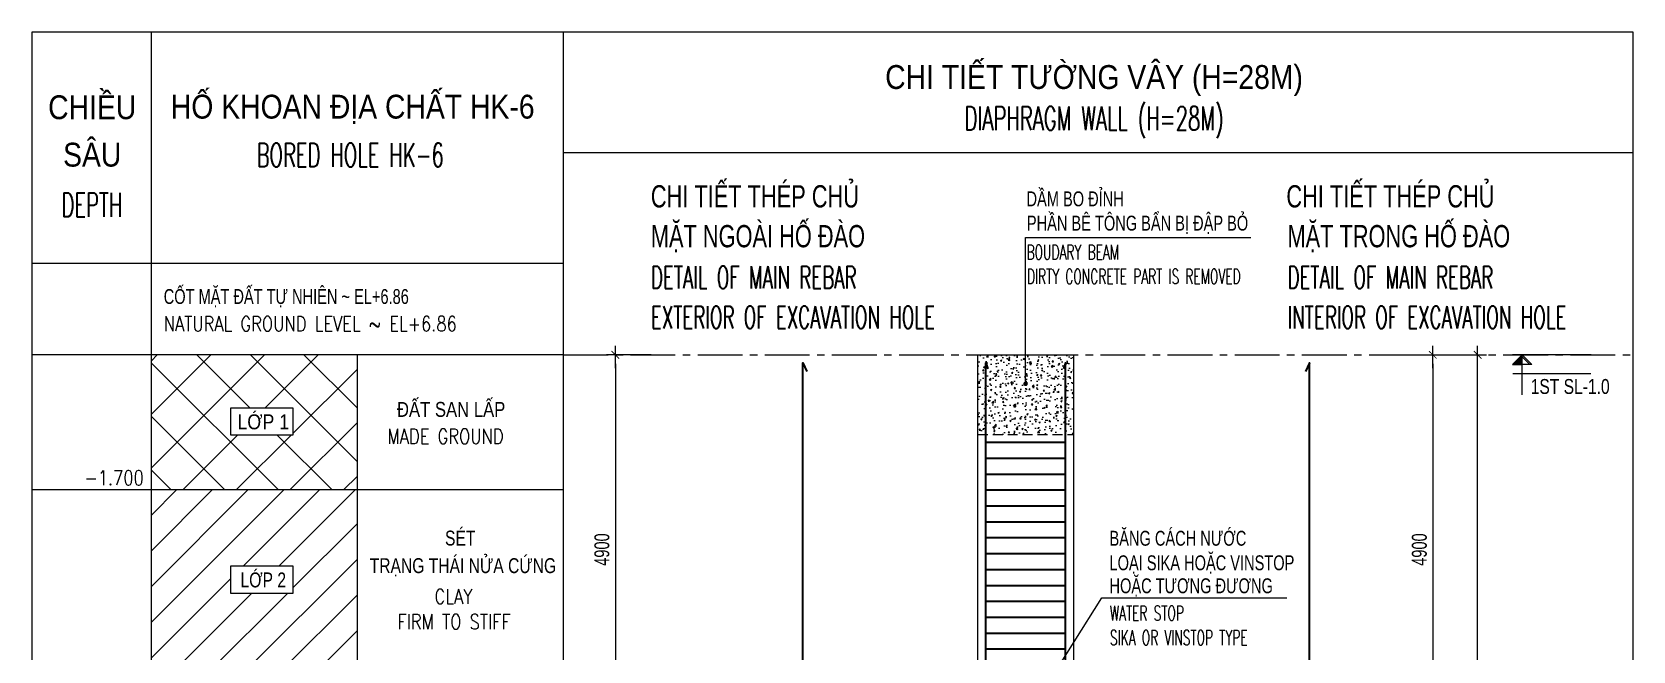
# Model space of a CAD drawing. Header units: millimetres. Extents: x -642477 to 1168880, y -27982 to 330379.
# Drawn here: x 232360 to 252481, y 96122 to 103911 of the extents above; entities that cross this region are included whole.
import ezdxf
from ezdxf.enums import TextEntityAlignment as Align

# ---------------------------------------------------------------- set-up
doc = ezdxf.new("R2010")
doc.units = ezdxf.units.MM
for name, pattern in [('CENTER2', [1.125, 0.75, -0.125, 0.125, -0.125]), ('HIDDEN', [0.375, 0.25, -0.125]), ('HIDDEN2', [4.762499999999999, 3.175, -1.5875])]:
    doc.linetypes.add(name, pattern=pattern)
doc.layers.get('Defpoints').update_dxf_attribs({"color": 151, "lineweight": 9})
for name, color, linetype, lineweight in [('NDC_S_ANNO', 7, 'Continuous', 20), ('NDC_S_AXIS', 5, 'CENTER2', 13), ('NDC_S_CONTINUOUS', 3, 'Continuous', 20), ('NDC_S_DIM', 1, 'Continuous', 15), ('NDC_S_ENG TEXT', 2, 'Continuous', 20), ('NDC_S_ENG TITLE', 3, 'Continuous', 20), ('NDC_S_FOUNDATION NAME', 7, 'Continuous', 20), ('NDC_S_HATCH MATERIAL', 8, 'Continuous', 13), ('NDC_S_HIDDEN', 8, 'HIDDEN2', 13), ('NDC_S_LEADER', 1, 'Continuous', 15), ('NDC_S_LEVEL TEXT', 7, 'Continuous', 20), ('NDC_S_REBAR', 4, 'Continuous', 35), ('NDC_S_TEXT SYMBOL', 7, 'Continuous', 20), ('NDC_S_VN TEXT', 7, 'Continuous', 20), ('NDC_S_VN TITLE', 6, 'Continuous', 35), ('rev_20200806', 1, 'Continuous', 20)]:
    doc.layers.add(name, color=color, linetype=linetype, lineweight=lineweight)
doc.layers.get('rev_20200806').off()
doc.styles.add('NDC_ANNO', font='', dxfattribs={"width": 0.8})
doc.styles.add('NDC_ARIAL', font='arial.ttf', dxfattribs={"width": 0.85})
doc.styles.add('NDC_DIM', font='', dxfattribs={"width": 0.75})
doc.styles.add('NDC_EN TXT', font='romans.shx', dxfattribs={"width": 0.8})
doc.styles.add('NDC_ROMANS', font='romans.shx', dxfattribs={"width": 0.8, "bigfont": 'vns.shx'})
doc.styles.get('NDC_ANNO').set_extended_font_data('Dotum')
doc.styles.get('NDC_DIM').set_extended_font_data('Dotum')
doc.dimstyles.new('NDC_dim_25', dxfattribs={"dimscale": 25, "dimtxt": 2.2, "dimasz": 1.5, "dimexe": 1.5, "dimexo": 2.5, "dimgap": 1, "dimtad": 1, "dimdec": 0, "dimzin": 0, "dimdsep": 46, "dimtxsty": 'NDC_DIM', "dimblk": 'DIMMARK', "dimcen": 0.09, "dimdle": 1.2, "dimclrd": 1, "dimclre": 1, "dimclrt": 3, "dimadec": 0, "dimazin": 0, "dimtfac": 1, "dimtdec": 0, "dimtix": 1, "dimtofl": 0, "dimtmove": 0, "dimatfit": 3, "dimfxl": 6, "dimfxlon": 1, "dimtolj": 1, "dimtzin": 0, "dimarcsym": 0})
doc.dimstyles.new('NDC_dim_75', dxfattribs={"dimscale": 75, "dimtxt": 2.5, "dimasz": 1.5, "dimexe": 1.5, "dimexo": 2.5, "dimgap": 1, "dimtad": 1, "dimdec": 0, "dimzin": 0, "dimdsep": 46, "dimtxsty": 'NDC_DIM', "dimblk": 'DIMMARK', "dimcen": 0.09, "dimdle": 1.2, "dimclrd": 1, "dimclre": 1, "dimclrt": 3, "dimadec": 0, "dimazin": 0, "dimtfac": 1, "dimtdec": 0, "dimtix": 1, "dimtofl": 0, "dimtmove": 0, "dimatfit": 3, "dimfxl": 6, "dimfxlon": 1, "dimtolj": 1, "dimtzin": 0, "dimarcsym": 0})

# ---------------------------------------------------------------- blocks, each defined once
blk = doc.blocks.new('*U2351')
at = {"layer": 'NDC_S_REBAR', "ltscale": 80}
blk.add_line((-500, 0), (500, 0), dxfattribs=at)
blk = doc.blocks.new('*U2352')
at = {"layer": 'NDC_S_DIM', "color": 0, "linetype": 'ByBlock', "lineweight": -2, "transparency": 16777216}
for p in [(1.592040838891559e-13, 2600), (1.469576158976824e-13, 2400), (1.347111479062089e-13, 2200), (1.224646799147353e-13, 2000), (1.102182119232618e-13, 1800), (9.797174393178826e-14, 1600), (8.572527594031473e-14, 1400), (7.347880794884119e-14, 1200), (6.123233995736766e-14, 1000), (4.898587196589413e-14, 800), (3.673940397442059e-14, 600), (2.449293598294706e-14, 400), (1.224646799147353e-14, 200), (0, 0)]:
    blk.add_blockref('*U2351', p, dxfattribs=at)
blk = doc.blocks.new('DIMMARK')
at = {"layer": 'NDC_S_DIM', "color": 1}
blk.add_line((-1.5, 0), (1, 0), dxfattribs=at)
at = {"layer": 'NDC_S_DIM', "color": 2, "const_width": 0.1}
blk.add_lwpolyline([(-0.4242640687119285, -0.4242640687119285), (0.4242640687119285, 0.4242640687119285)], dxfattribs=at)
blk = doc.blocks.new('*D2383')
at = {"layer": 'Defpoints', "color": 0, "ltscale": 100, "transparency": 16777216}
for p in [(246560.3617356289, 99848.07378612804), (246560.3617356289, 94948.073786128), (249965.8862307924, 94948.073786128)]:
    blk.add_point(p, dxfattribs=at)
at = {"layer": 'NDC_S_DIM', "color": 1, "lineweight": -2, "ltscale": 100, "transparency": 16777216}
for p, q in [((249515.8862307924, 99848.07378612804), (250078.3862307924, 99848.07378612804)), ((249965.8862307924, 99735.57378612804), (249965.8862307924, 95060.573786128)), ((249515.8862307924, 94948.073786128), (250078.3862307924, 94948.073786128))]:
    blk.add_line(p, q, dxfattribs=at)
at = {"layer": 'NDC_S_DIM', "color": 1, "lineweight": -2, "ltscale": 100, "transparency": 16777216, "xscale": 112.5, "yscale": 112.5, "zscale": 112.5}
for p, rotation in [((249965.8862307924, 99848.07378612804), 90), ((249965.8862307924, 94948.073786128), 270)]:
    blk.add_blockref('DIMMARK', p, dxfattribs=dict(at, rotation=rotation))
at = {"layer": 'NDC_S_DIM', "color": 3, "ltscale": 100, "transparency": 16777216, "insert": (249797.0090259078, 97398.07378612792), "char_height": 187.5, "attachment_point": 5, "rotation": 90, "style": 'NDC_DIM'}
blk.add_mtext('\\A1;4900', dxfattribs=at)
blk = doc.blocks.new('*D2386')
at = {"layer": 'Defpoints', "color": 0, "ltscale": 100, "transparency": 16777216}
for p in [(246560.3617356289, 99848.07378612804), (250528.3862307925, 99848.07378612804), (246560.3617356289, 71848.073786128)]:
    blk.add_point(p, dxfattribs=at)
at = {"layer": 'NDC_S_DIM', "color": 1, "lineweight": -2, "ltscale": 100, "transparency": 16777216}
for p, q in [((250078.3862307925, 99848.07378612804), (250640.8862307925, 99848.07378612804)), ((250528.3862307925, 71960.573786128), (250528.3862307925, 99735.57378612804)), ((250078.3862307925, 71848.073786128), (250640.8862307925, 71848.073786128))]:
    blk.add_line(p, q, dxfattribs=at)
at = {"layer": 'NDC_S_DIM', "color": 1, "lineweight": -2, "ltscale": 100, "transparency": 16777216, "xscale": 112.5, "yscale": 112.5, "zscale": 112.5}
for p, rotation in [((250528.3862307925, 99848.07378612804), 90), ((250528.3862307925, 71848.073786128), 270)]:
    blk.add_blockref('DIMMARK', p, dxfattribs=dict(at, rotation=rotation))
at = {"layer": 'NDC_S_DIM', "color": 3, "ltscale": 100, "transparency": 16777216, "insert": (250359.5090259078, 85848.07378612792), "char_height": 187.5, "attachment_point": 5, "rotation": 90, "style": 'NDC_DIM'}
blk.add_mtext('\\A1;28000', dxfattribs=at)
blk = doc.blocks.new('*D2377')
at = {"layer": 'Defpoints', "color": 0, "ltscale": 100, "transparency": 16777216}
for p in [(240606.2337682736, 99848.07378612798), (239692.1097547594, 94948.073786128), (240606.2337682736, 94948.073786128)]:
    blk.add_point(p, dxfattribs=at)
at = {"layer": 'NDC_S_DIM', "color": 1, "lineweight": -2, "ltscale": 100, "transparency": 16777216}
for p, q in [((240142.1097547594, 99848.07378612798), (239579.6097547594, 99848.07378612798)), ((239692.1097547594, 99735.57378612798), (239692.1097547594, 95060.573786128)), ((240142.1097547594, 94948.073786128), (239579.6097547594, 94948.073786128))]:
    blk.add_line(p, q, dxfattribs=at)
at = {"layer": 'NDC_S_DIM', "color": 1, "lineweight": -2, "ltscale": 100, "transparency": 16777216, "xscale": 112.5, "yscale": 112.5, "zscale": 112.5}
for p, rotation in [((239692.1097547594, 99848.07378612798), 90), ((239692.1097547594, 94948.073786128), 270)]:
    blk.add_blockref('DIMMARK', p, dxfattribs=dict(at, rotation=rotation))
at = {"layer": 'NDC_S_DIM', "color": 3, "ltscale": 100, "transparency": 16777216, "insert": (239523.2325498747, 97398.07378612789), "char_height": 187.5, "attachment_point": 5, "rotation": 90, "style": 'NDC_DIM'}
blk.add_mtext('\\A1;4900', dxfattribs=at)
blk = doc.blocks.new('kata_block_CT')
at = {"layer": 'NDC_S_ANNO'}
blk.add_hatch(color=3, dxfattribs=at).paths.add_polyline_path([(0, 1.596954857557648), (-1.612010908633238, 1.596954857557648), (0, 0)])
at = {"layer": 'NDC_S_ANNO', "ltscale": 50}
h = blk.add_hatch(dxfattribs=at)
h.set_pattern_fill('ANSI31', color=256, scale=1.406250541793835, style=0)
h.set_pattern_definition([(45.00000000000001, (0, 5.456968210637569e-12), (-3.157122508925224, 3.157122508925225), [])])
h.paths.add_polyline_path([(0, 1.596954857557648), (0, 0), (1.612010908924276, 1.596954857557648)])
for p, q in [((-1.592704896858777, 3.140833880479477), (11.46947077315417, 3.140833880479477)), ((11.56125648126181, 5.456968210637569e-12), (-1.63869572513795, 5.456968210637569e-12))]:
    blk.add_line(p, q, dxfattribs=at)
for points in [[(0, 6.69495074864426), (0, 0)], [(0, 0), (-1.612010908924276, 1.596954857557648), (0, 1.596954857557648)], [(0, 0), (1.612010908924276, 1.596954857557648), (0, 1.596954857557648)]]:
    blk.add_lwpolyline(points, dxfattribs=at)
at = {"layer": 'NDC_S_ANNO', "color": 8, "ltscale": 50}
blk.add_lwpolyline([(0, 0), (-1.612010908633238, 1.596954857557648), (0, 1.596954857557648)], dxfattribs=at)
at = {"layer": 'NDC_S_TEXT SYMBOL', "color": 3, "style": 'NDC_ANNO', "width": 0.8}
blk.add_attdef('CT', (1.409564409346785, 4.068271311703938), '', height=2.5, dxfattribs=at)
blk = doc.blocks.new('HK6')
at = {"layer": 'NDC_S_HATCH MATERIAL', "ltscale": 100}
h = blk.add_hatch(dxfattribs=at)
h.set_pattern_fill('ANSI37', color=256, scale=150, angle=90)
h.set_pattern_definition([(135, (178280.0632281844, 324378.0349256513), (-336.7596045400933, -336.7596045400932), []), (225, (178280.0632281844, 324378.0349256513), (336.7596045400932, -336.7596045400933), [])])
h.paths.add_polyline_path([(4089.456360397162, -4062.71548942331), (1499.999999999942, -4062.71548942331), (1499.999999999913, -5762.715489423281), (4089.456360397133, -5762.715489423339)])
h.paths.add_polyline_path([(2498.891214473872, -5074.760356953702), (2498.891214473872, -4728.393812122973), (3277.296929632546, -4728.393812122973), (3277.296929632546, -5074.760356953702)], flags=16)
h = blk.add_hatch(dxfattribs=at)
h.set_pattern_fill('ANSI31', color=256, scale=100)
h.set_pattern_definition([(45, (58959.74348190596, -109397.5449672809), (-224.5064030267288, 224.5064030267288), [])])
h.paths.add_polyline_path([(4089.456360397133, -5762.715489423335), (1499.999999999913, -5762.715489423277), (1499.999999999854, -8062.71548942343), (4089.456360397075, -8062.71548942343)])
h.paths.add_polyline_path([(2498.891214473872, -7063.765829628974), (2498.891214473872, -6717.399284798244), (3277.296929632546, -6717.399284798244), (3277.296929632546, -7063.765829628974)], flags=16)
at = {"layer": 'NDC_S_CONTINUOUS'}
for p, q in [((-7.566995918750763e-10, -40177.9959513066), (0, 0)), ((1499.999999999243, -40177.99595130658), (1500.000000000029, 0)), ((6678.912720793684, -40177.99595130654), (6678.912720794528, 0)), ((6678.912720794411, -4062.71548942331), (-1.164153218269348e-10, -4062.71548942331)), ((4089.456360396405, -40177.99595130657), (4089.456360397162, -4062.715489423485)), ((6678.912720794411, -5762.715489423339), (-1.164153218269348e-10, -5762.715489423281)), ((1499.999999999418, -5762.715489423339), (299.9999999998545, -5762.715489423339))]:
    blk.add_line(p, q, dxfattribs=at)
for points in [[(0, 0), (6678.912720794528, 0)], [(6678.912720794469, -2913.715489425696), (-8.731149137020111e-11, -2913.715489425696)]]:
    blk.add_lwpolyline(points, dxfattribs=at)
at = {"layer": 'NDC_S_DIM'}
for points in [[(2498.891214473872, -4728.393812122973), (3277.296929632546, -4728.393812122973), (3277.296929632546, -5074.760356953702), (2498.891214473872, -5074.760356953702)], [(2498.891214473872, -6717.399284798244), (3277.296929632546, -6717.399284798244), (3277.296929632546, -7063.765829628974), (2498.891214473872, -7063.765829628974)]]:
    blk.add_lwpolyline(points, close=True, dxfattribs=at)
at = {"layer": 'NDC_S_ENG TEXT', "style": 'NDC_ROMANS', "width": 0.8}
blk.add_text('-1.700', height=187.5, dxfattribs=at).set_placement((1404.325280820834, -5609.440236832568), align=Align.MIDDLE_RIGHT)
at = {"layer": 'NDC_S_ENG TITLE', "style": 'NDC_EN TXT', "width": 0.6}
for s, p in [('BORED HOLE HK-6', (3998.902259346098, -1547.018299661693)), ('DEPTH', (750.7879985681211, -2175.923924109535))]:
    blk.add_text(s, height=300, dxfattribs=at).set_placement(p, align=Align.MIDDLE)
at = {"layer": 'NDC_S_FOUNDATION NAME', "style": 'NDC_ARIAL', "width": 0.7}
blk.add_text('CỐT MẶT ĐẤT TỰ NHIÊN ~ EL+6.86', height=187.5, dxfattribs=at).set_placement((1655.337186704041, -3422.341979319928))
at = {"layer": 'NDC_S_VN TEXT', "style": 'NDC_EN TXT', "width": 0.8}
blk.add_text('NATURAL GROUND LEVEL ~ EL+6.86', height=187.5, dxfattribs=at).set_placement((1655.337186704041, -3765.255699448986))
at = {"layer": 'NDC_S_VN TEXT'}
for s, style, width, p in [('ĐẤT SAN LẤP', 'NDC_ARIAL', 0.8, (4586.130956712848, -4749.007721393253)), ('MADE GROUND', 'NDC_EN TXT', 0.8, (4466.909072288545, -5088.18874534691)), ('SÉT', 'NDC_ARIAL', 0.75, (5190.488821791281, -6367.978970869619)), ('TRẠNG THÁI NỬA CỨNG', 'NDC_ARIAL', 0.75, (4243.808392168285, -6715.099714621378)), ('CLAY', 'NDC_EN TXT', 0.8, (5059.534774639935, -7103.195953375369)), ('FIRM TO STIFF', 'NDC_EN TXT', 0.8, (4593.576155423943, -7420.560656936781))]:
    blk.add_text(s, height=187.5, dxfattribs=dict(at, style=style, width=width)).set_placement(p, align=Align.MIDDLE_LEFT)
at = {"layer": 'NDC_S_VN TITLE', "style": 'NDC_ARIAL'}
for s, height, width, p in [('CHIỀU', 300, 0.85, (756.4990233539138, -903.922225640621)), ('HỐ KHOAN ĐỊA CHẤT HK-6', 300, 0.85, (4030.533256297, -927.3362227746984)), ('SÂU', 300, 0.85, (756.4990233539138, -1505.468911471311)), ('LỚP 1', 187.5, 0.85, (2906.215072500869, -4882.420563576205)), ('LỚP 2', 187.5, 0.75, (2906.215072500869, -6871.426036251476))]:
    blk.add_text(s, height=height, dxfattribs=dict(at, width=width)).set_placement(p, align=Align.MIDDLE)

msp = doc.modelspace()

# ---------------------------------------------------------------- hatches: boundary and pattern name
at = {"layer": 'NDC_S_HATCH MATERIAL', "ltscale": 100}
h = msp.add_hatch(dxfattribs=at)
h.set_pattern_fill('AR-CONC', color=256)
h.set_pattern_definition([(49.99999999999999, (363851.9744105266, 427166.7207528371), (182.184668996004, -15.93908553890309), [19.05, -209.55]), (355, (363851.9744105266, 427166.7207528371), (-35.24342142496934, 191.0568452390351), [15.24, -167.64058417]), (100.4514447, (363867.1564175266, 427165.3924993371), (146.9412470903533, 175.1177519121951), [16.19000879999999, -178.0902445999999]), (46.18420000000002, (363851.9744105266, 427217.5207528371), (271.0790408921299, -42.04232793272715), [28.57499999999996, -314.3249999999994]), (96.63555760999992, (363874.5643105266, 427214.0172528371), (237.404134051503, 247.4261245977215), [24.28502314, -267.13560816]), (351.1841511700001, (363851.9744105266, 427217.5207528371), (237.404134064977, 247.4261245855326), [22.85996707, -251.45973192]), (21, (363877.3744105266, 427204.8207528371), (151.6143912691325, -102.2651981870876), [19.05, -209.55]), (326.0000000000001, (363877.3744105266, 427204.8207528371), (61.80202834764707, 184.1879661223193), [15.24, -167.64]), (71.45144499999999, (363890.0089431266, 427196.2986529371), (213.4164192787161, 81.92276888590524), [16.1900088, -178.0899376]), (37.50000000000001, (363851.9744105266, 427166.7207528371), (3.088603250591817, 84.55503887315311), [0, -165.608, 0, -170.18, 0, -168.275]), (7.499999999999999, (363851.9744105266, 427166.7207528371), (66.81966251030575, 100.1805748181195), [0, -97.02799999999999, 0, -161.798, 0, -64.135]), (327.5, (363795.3324105266, 427166.7207528371), (135.5905951668714, -5.728743992673444), [0, -63.5, 0, -198.12, 0, -262.89]), (317.5, (363769.9324105266, 427166.7207528371), (148.129181386018, 25.42649103333303), [0, -82.55, 0, -131.572, 0, -186.69])])
h.paths.add_polyline_path([(245447.8867378829, 99848.07378612798), (244247.8867378829, 99848.07378612798), (244247.8867378829, 98848.07378612798), (245447.8867378829, 98848.07378612798)])

# ---------------------------------------------------------------- linework, layer by layer
at = {"layer": 'NDC_S_AXIS', "ltscale": 750}
msp.add_line((239039.3130903568, 99848.07378612798), (252481.4103809008, 99848.07378612798), dxfattribs=at)
at = {"layer": 'NDC_S_CONTINUOUS', "ltscale": 100}
for p, q in [((239039.3130903569, 103910.7892755513), (252481.4103809008, 103910.7892755513)), ((252481.4103809008, 103910.7892755513), (252481.4103809008, 63732.79332424475)), ((239039.3130903569, 102395.1439380646), (252481.4103809008, 102395.1439380648))]:
    msp.add_line(p, q, dxfattribs=at)
msp.add_lwpolyline([(245447.8867378829, 84148.07378612798), (245447.886737883, 71848.07378612798), (244247.886737883, 71848.07378612798), (244247.8867378829, 99848.07378612798), (245447.8867378829, 99848.07378612798), (245447.8867378829, 94948.07378612798)], dxfattribs=at)
at = {"layer": 'NDC_S_HIDDEN', "linetype": 'HIDDEN', "ltscale": 500}
msp.add_line((244247.8867378829, 98848.07378612798), (245447.8867378829, 98848.07378612798), dxfattribs=at)
at = {"layer": 'NDC_S_REBAR', "ltscale": 80}
for points in [[(242115.4115692831, 88188.9858050183), (242046.8430802187, 88048.07378612798), (242046.8430802187, 99748.07378612798), (242097.5650042884, 99638.12583984104)], [(244372.8867378829, 72023.07378612798), (244347.8867378829, 71948.07378612798), (244347.8867378829, 99748.07378612798), (244372.8867378829, 99673.07378612798)], [(245322.8867378829, 72023.07378612798), (245347.8867378829, 71948.07378612798), (245347.8867378829, 99748.07378612798), (245322.8867378829, 99673.07378612798)], [(248346.0257861144, 88188.9858050183), (248414.5942751787, 88048.07378612798), (248414.5942751787, 99748.07378612798), (248363.8723511091, 99638.12583984104)]]:
    msp.add_lwpolyline(points, dxfattribs=at)

# ---------------------------------------------------------------- block references
at = {"layer": 'NDC_S_DIM', "xscale": -1, "rotation": 180}
msp.add_blockref('*U2352', (244847.8867378829, 98748.07378612798), dxfattribs=at)
at = {"layer": 'NDC_S_VN TEXT'}
ref = msp.add_blockref('kata_block_CT', (251090.0001406881, 99848.07378612857), dxfattribs=dict(at, xscale=-75, yscale=75, zscale=75, rotation=180))
ref.add_attrib('CT', '1ST SL-1.0', (251195.7174713891, 99356.4710768281), dxfattribs={"layer": 'NDC_S_TEXT SYMBOL', "color": 3, "height": 187.5, "style": 'NDC_ANNO', "width": 0.8})
at = {"layer": 'rev_20200806'}
msp.add_blockref('HK6', (232360.4003695624, 103910.7892755513), dxfattribs=at)

# ---------------------------------------------------------------- texts
at = {"layer": 'NDC_S_ENG TITLE', "style": 'NDC_EN TXT', "width": 0.6}
msp.add_text('DIAPHRAGM WALL (H=28M)', height=300, dxfattribs=at).set_placement((245708.0212791611, 102802.3135720142), align=Align.MIDDLE)
for s, height, p in [('BOUDARY BEAM', 187.5, (244859.394509596, 101140.7307366743)), ('DETAIL OF MAIN REBAR', 280, (240137.8182788662, 100822.0977137004)), ('DIRTY CONCRETE PART IS REMOVED', 187.5, (244864.1431218355, 100835.1544860933)), ('DETAIL OF MAIN REBAR', 280, (248139.195726554, 100822.0977137004)), ('EXTERIOR OF EXCAVATION HOLE', 280, (240137.8182788662, 100321.0912509603)), ('INTERIOR OF EXCAVATION HOLE', 280, (248139.195726554, 100321.0912509603)), ('WATER STOP', 187.5, (245906.973559863, 96598.12494600976)), ('SIKA OR VINSTOP TYPE', 187.5, (245906.973559863, 96289.48467391256))]:
    msp.add_text(s, height=height, dxfattribs=at).set_placement(p, align=Align.MIDDLE_LEFT)
at = {"layer": 'NDC_S_LEVEL TEXT', "style": 'NDC_ARIAL', "width": 0.7}
for s, height, p in [('CHI TIẾT THÉP CHỦ', 280, (240137.8182788662, 101842.7789362209)), ('CHI TIẾT THÉP CHỦ', 280, (248124.8546713461, 101842.7789362209)), ('DẦM BO ĐỈNH', 187.5, (244859.394509596, 101811.1187986042)), ('PHẦN BÊ TÔNG BẨN BỊ ĐẬP BỎ', 187.5, (244864.1431218355, 101505.5425480232)), ('MẶT NGOÀI HỐ ĐÀO', 280, (240137.8182788662, 101341.7724734808)), ('MẶT TRONG HỐ ĐÀO', 280, (248139.195726554, 101341.7724734808)), ('BĂNG CÁCH NƯỚC', 187.5, (245902.4476341855, 97540.2695963354)), ('LOẠI SIKA HOẶC VINSTOP', 187.5, (245902.4476341855, 97231.62932423821)), ('HOẶC TƯƠNG ĐƯƠNG', 187.5, (245902.4476341855, 96942.27803551352))]:
    msp.add_text(s, height=height, dxfattribs=at).set_placement(p, align=Align.MIDDLE_LEFT)
at = {"layer": 'NDC_S_VN TITLE', "style": 'NDC_ARIAL', "width": 0.85}
msp.add_text('CHI TIẾT TƯỜNG VÂY (H=28M)', height=300, dxfattribs=at).set_placement((245708.0212791611, 103344.3107642892), align=Align.MIDDLE)

# ---------------------------------------------------------------- dimensions: what is measured, and where the dimension line sits
at = {"layer": 'NDC_S_DIM', "ltscale": 100}
for base, p1, p2, picture, middle in [((239692.1097547594, 94948.073786128), (240606.2337682735, 99848.07378612792), (240606.2337682735, 94948.07378612798), '*D2377', (239523.2325498747, 97398.07378612789)), ((249965.8862307924, 94948.073786128), (246560.3617356288, 99848.07378612798), (246560.3617356288, 94948.07378612798), '*D2383', (249797.0090259078, 97398.07378612792)), ((250528.3862307925, 99848.07378612804), (246560.3617356288, 71848.07378612798), (246560.3617356288, 99848.07378612798), '*D2386', (250359.5090259078, 85848.07378612792))]:
    dim = msp.add_linear_dim(base=base, p1=p1, p2=p2, angle=90, dimstyle='NDC_dim_75', dxfattribs=at)
    dim.commit()
    dim.dimension.update_dxf_attribs({"geometry": picture, "text_midpoint": middle})

# ---------------------------------------------------------------- leaders
msp.add_leader([(244847.8867378829, 99483.56619010023), (244847.8867378829, 101326.6692040364), (247679.9499598037, 101326.6692040364)], dimstyle='NDC_dim_75', override={"dimasz": 3, "dimgap": 1, "dimtad": 0, "dimldrblk": 'DotSmall'}, dxfattribs=at)
at = {"layer": 'NDC_S_LEADER'}
msp.add_leader([(244847.8867378829, 95267.42222364739), (245805.0304480779, 96791.81044977489), (248129.5768062445, 96791.81044977489)], dimstyle='NDC_dim_25', override={"dimasz": 4.5}, dxfattribs=at)

doc.saveas('drawing.dxf')
